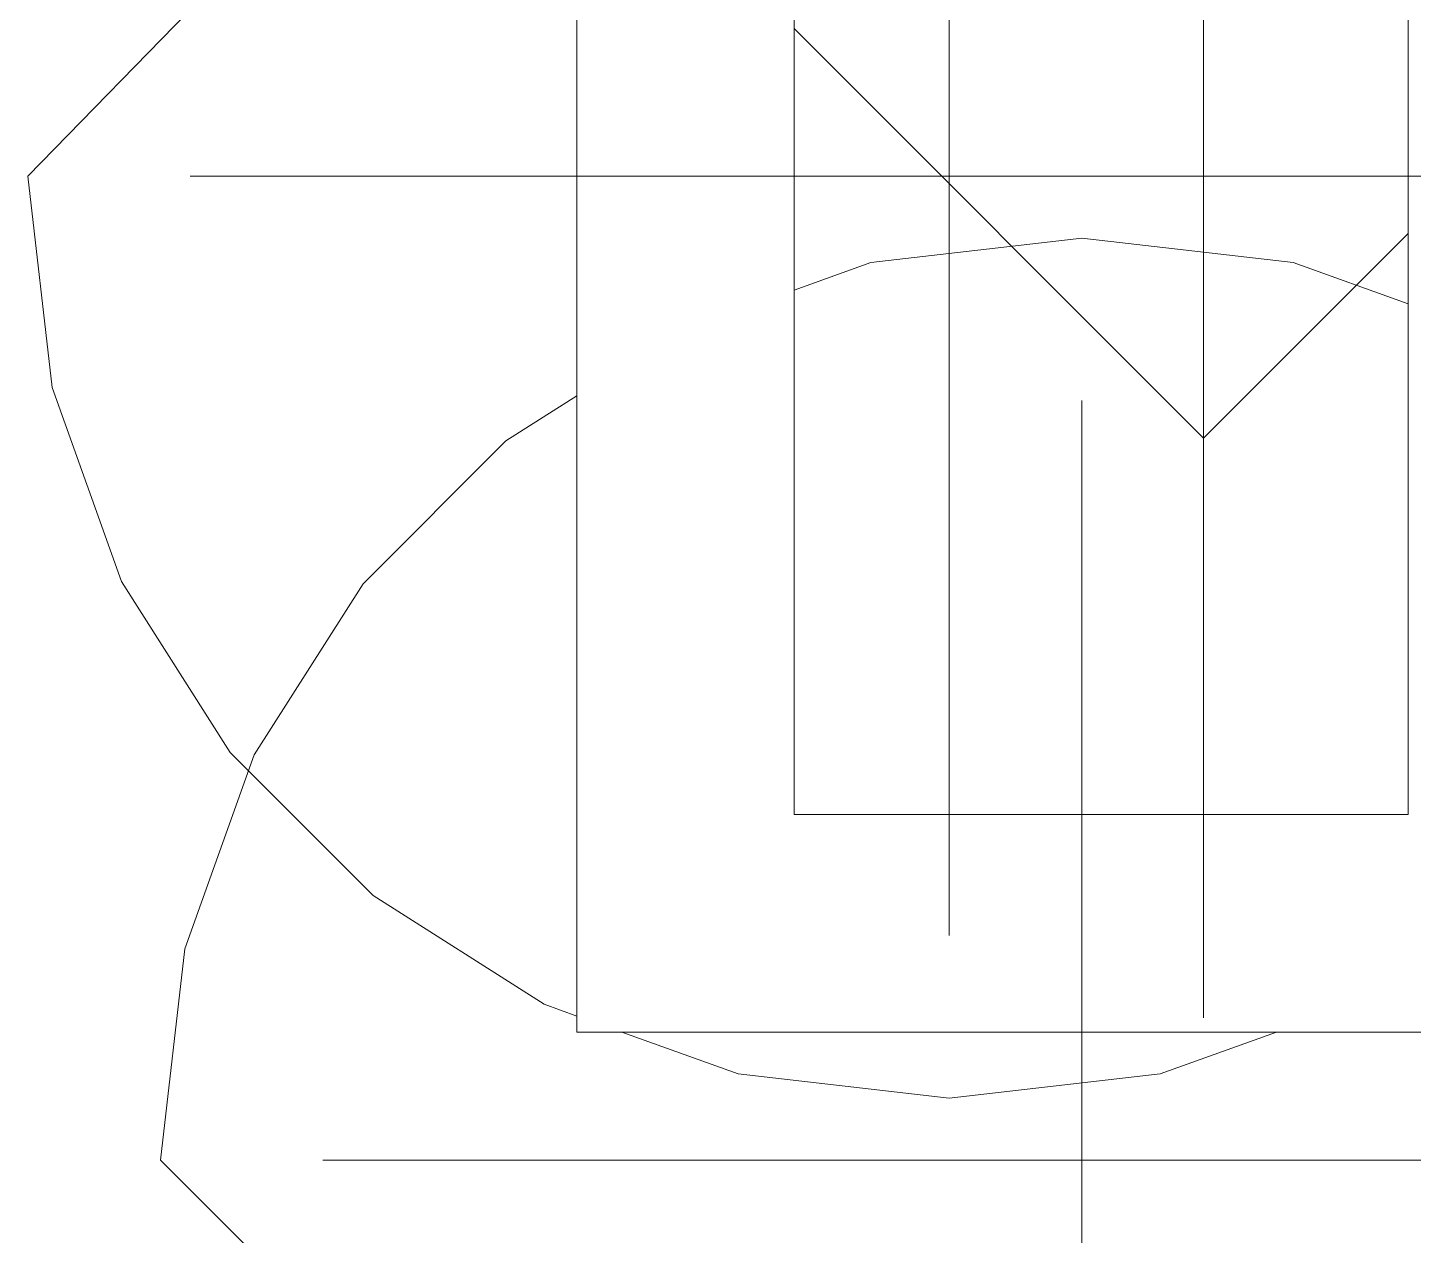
# Model space of a CAD drawing. Header units: inches. Extents: x -4010 to -1814, y 9846 to 12241.
# Drawn here: x -2927.71 to -2900.62, y 12093.37 to 12116.96 of the extents above; entities that cross this region are included whole.
import ezdxf

# ---------------------------------------------------------------- set-up
doc = ezdxf.new("R2010")
doc.units = ezdxf.units.IN
doc.header["$MEASUREMENT"] = 0
for name, color, linetype, lineweight in [('0-1', 7, 'Continuous', 5), ('0-2', 7, 'Continuous', 9), ('A-DETL-GENF-1', 253, 'Continuous', 9), ('A-WALL-1', 7, 'Continuous', 9)]:
    doc.layers.add(name, color=color, linetype=linetype, lineweight=lineweight)

# ---------------------------------------------------------------- blocks, each defined once
blk = doc.blocks.new('daphne 26070 - daphne 26070-V36-UNIT PLANS - 1ST FLOOR')
at = {"layer": 'A-DETL-GENF-1'}
for p, q in [((0, -0.66), (0, -1.999)), ((0, -4.014), (0, -1.445)), ((-8.001, -1.641), (0, -9.642)), ((0, -1.999), (0, -2.551)), ((0, -2.551), (0, -3.732)), ((0, -3.732), (0, -3.575)), ((0, -3.575), (0, -4.126)), ((0, -4.756), (0, -4.014)), ((0, -4.126), (0, -4.835)), ((0, -5.702), (0, -4.756)), ((0, -4.835), (0, -5.699)), ((3.999, -5.643), (0, -9.642)), ((0, -5.699), (0, -6.664)), ((0, -6.253), (0, -5.702)), ((0, -6.726), (0, -6.253)), ((0, -7.052), (0, -6.411)), ((0, -6.411), (0, -7.907)), ((0, -8.065), (0, -6.568)), ((0, -6.568), (0, -6.726)), ((0, -6.664), (0, -7.277)), ((0, -7.277), (0, -7.052)), ((0, -7.907), (0, -8.38)), ((0, -9.483), (0, -8.065)), ((0, -8.38), (0, -8.538)), ((0, -8.538), (0, -9.089)), ((0, -9.089), (0, -10.034)), ((0, -10.397), (0, -9.483)), ((0, -10.034), (0, -9.956)), ((0, -9.956), (0, -10.665)), ((0, -10.98), (0, -10.397)), ((0, -10.665), (0, -10.901)), ((0, -10.901), (0, -11.374)), ((0, -11.295), (0, -10.98)), ((0, -12.87), (0, -11.295)), ((0, -11.374), (0, -12.24)), ((0, -12.24), (0, -12.398)), ((0, -12.398), (0, -12.634)), ((0, -12.634), (0, -13.028)), ((0, -13.343), (0, -12.87)), ((0, -13.028), (0, -13.816)), ((0, -13.737), (0, -13.343)), ((0, -13.973), (0, -13.579)), ((0, -13.579), (0, -13.737)), ((0, -14.209), (0, -13.658)), ((0, -13.658), (0, -13.737)), ((0, -13.973), (0, -13.658)), ((0, -13.658), (0, -13.973)), ((0, -13.737), (0, -14.052)), ((0, -13.737), (0, -13.973)), ((0, -13.816), (0, -13.737)), ((0, -13.816), (0, -14.209)), ((0, -14.918), (0, -13.816)), ((0, -14.525), (0, -13.973)), ((0, -13.973), (0, -14.367)), ((0, -14.367), (0, -13.973)), ((0, -13.973), (0, -14.372)), ((0, -14.052), (0, -14.525)), ((0, -14.372), (0, -14.84)), ((0, -15.312), (0, -14.761)), ((0, -14.761), (0, -14.918)), ((0, -14.84), (0, -15.312)), ((0, -15.312), (0, -17.045)), ((0, -16.809), (0, -15.312)), ((0, -17.045), (0, -16.809)), ((0, -16.809), (0, -17.045)), ((0, -17.092), (0, -16.809)), ((0, -17.045), (0, -18.148)), ((0, -17.676), (0, -17.092)), ((0, -18.069), (0, -17.676)), ((0, -17.676), (0, -17.991)), ((0, -18.227), (0, -17.676)), ((0, -17.991), (0, -17.846)), ((0, -17.846), (0, -18.385)), ((0, -18.148), (0, -18.069)), ((0, -18.148), (0, -18.069)), ((0, -18.069), (0, -19.093)), ((0, -18.7), (0, -18.148)), ((0, -18.936), (0, -18.148)), ((0, -18.148), (0, -18.227)), ((0, -18.857), (0, -18.227)), ((0, -18.227), (0, -19.093)), ((0, -18.969), (0, -18.227)), ((0, -18.227), (0, -18.542)), ((0, -19.251), (0, -18.227)), ((0, -18.227), (0, -18.621)), ((0, -18.385), (0, -18.857)), ((0, -18.542), (0, -19.093)), ((0, -18.621), (0, -19.409)), ((0, -18.857), (0, -18.7)), ((0, -20.196), (0, -18.778)), ((0, -18.778), (0, -19.645)), ((0, -19.881), (0, -18.857)), ((0, -19.446), (0, -18.936)), ((0, -19.409), (0, -18.969)), ((0, -19.093), (0, -19.524)), ((0, -19.093), (0, -20.267)), ((0, -19.093), (0, -19.33)), ((0, -19.33), (0, -19.251)), ((0, -19.524), (0, -19.33)), ((0, -19.33), (0, -20.196)), ((0, -19.881), (0, -19.347)), ((0, -19.347), (0, -19.724)), ((0, -19.724), (0, -19.409)), ((0, -19.409), (0, -19.446)), ((0, -19.645), (0, -19.881)), ((0, -20.231), (0, -19.881)), ((0, -20.511), (0, -20.039)), ((0, -20.039), (0, -20.905)), ((0, -20.973), (0, -20.231)), ((0, -20.267), (0, -20.511)), ((0, -20.905), (0, -20.973))]:
    blk.add_line(p, q, dxfattribs=at)
blk = doc.blocks.new('switchgrass 26764 - switchgrass 26764-V38-UNIT PLANS - 1ST FLOOR')
at = {"layer": 'A-DETL-GENF-1'}
for p, q in [((-4.127, 17.537), (0, 18.013)), ((0, 18.013), (4.127, 17.537)), ((-6.397, 16.725), (-4.127, 17.537)), ((4.127, 17.537), (6.397, 16.725)), ((7.278, 16.41), (7.918, 16.181)), ((7.918, 16.181), (11.263, 14.053)), ((0, 14.405), (0, 14.839)), ((0, 14.839), (0, 14.458)), ((0, 14.458), (0, 13.454)), ((0, 13.828), (0, 14.405)), ((0, 10.265), (0, 14.289)), ((0, 14.289), (0, 13.936)), ((0, 13.936), (0, 13.61)), ((0, 13.378), (0, 13.828)), ((11.263, 14.053), (14.053, 11.263)), ((0, 13.61), (0, 13.295)), ((0, 13.454), (0, 12.037)), ((0, 12.844), (0, 13.378)), ((0, 13.295), (0, 12.976)), ((0, 12.976), (0, 11.829)), ((0, 12.667), (0, 12.957)), ((0, 12.957), (0, 12.8)), ((0, 12.246), (0, 12.844)), ((0, 12.8), (0, 12.372)), ((0, 10.496), (0, 12.667)), ((0, 12.372), (0, 11.733)), ((0, 11.501), (0, 12.351)), ((0, 12.351), (0, 12.043)), ((0, 11.603), (0, 12.246)), ((0, 12.043), (0, 11.232)), ((0, 12.037), (0, 10.417)), ((0, 11.829), (0, 11.54)), ((0, 11.654), (0, 11.799)), ((0, 11.799), (0, 10.933)), ((0, 11.733), (0, 10.947)), ((0, 9.048), (0, 11.654)), ((0, 10.348), (0, 11.631)), ((0, 11.631), (0, 11.52)), ((0, 10.933), (0, 11.603)), ((0, 11.54), (0, 10.978)), ((0, 11.52), (0, 11.214)), ((0, 10.527), (0, 11.501)), ((0, 11.232), (0, 10.088)), ((0, 11.214), (0, 10.758)), ((14.053, 11.263), (16.181, 7.918)), ((0, 10.978), (0, 10.483)), ((0, 10.947), (0, 10.076)), ((0, 10.758), (0, 10.197)), ((0, 9.507), (0, 10.527)), ((0, 7.456), (0, 10.496)), ((0, 10.483), (0, 8.324)), ((0, 10.417), (0, 8.805)), ((0, 9.308), (0, 10.348)), ((0, 9.868), (0, 10.265)), ((0, 10.206), (0, 10.221)), ((0, 10.221), (0, 10.153)), ((0, 8.491), (0, 10.206)), ((0, 10.197), (0, 9.575)), ((0, 10.153), (0, 9.631)), ((0, 10.088), (0, 8.78)), ((0, 10.076), (0, 9.181)), ((0, 9.488), (0, 9.868)), ((0, 9.631), (0, 9.193)), ((0, 9.575), (0, 8.936)), ((0, 8.519), (0, 9.507)), ((0, 8.414), (0, 9.488)), ((0, 8.493), (0, 9.308)), ((0, 9.193), (0, 9.145)), ((0, 9.181), (0, 8.324)), ((0, 9.145), (0, 8.98)), ((0, 8.324), (0, 9.048)), ((0, 8.98), (0, 8.084)), ((0, 8.936), (0, 8.324)), ((0, 8.805), (0, 7.41)), ((0, 8.78), (0, 7.479)), ((0, 7.639), (0, 8.519)), ((0, 7.888), (0, 8.493)), ((0, 7.298), (0, 8.491)), ((0, 8.185), (0, 8.469)), ((0, 8.469), (0, 8.464)), ((0, 8.464), (0, 6.519)), ((0, 8.324), (0, 8.414)), ((0, 8.324), (0, 7.166)), ((0, 5.443), (0, 8.185)), ((0, 8.084), (0, 7.456)), ((0, 7.476), (0, 7.888)), ((16.181, 7.918), (17.537, 4.127)), ((0, 6.947), (0, 7.639)), ((0, 4.415), (0, 7.6)), ((0, 7.6), (0, 7.525)), ((0, 7.525), (0, 7.312)), ((0, 7.479), (0, 6.354)), ((0, 7.166), (0, 7.476)), ((0, 7.41), (0, 6.442)), ((0, 7.312), (0, 6.981)), ((0, 6.531), (0, 7.298)), ((0, 6.981), (0, 6.55)), ((0, 6.519), (0, 6.947)), ((0, 6.55), (0, 6.038)), ((0, 6.098), (0, 6.531)), ((0, 6.442), (0, 4.415)), ((0, 6.354), (0, 5.574)), ((0, 5.858), (0, 6.098)), ((0, 6.038), (0, 5.465)), ((0, 5.764), (0, 5.863)), ((0, 5.863), (0, 5.858)), ((0, 5.639), (0, 5.764)), ((0, 5.217), (0, 5.639)), ((0, 5.574), (0, 4.37)), ((0, 5.465), (0, 4.85)), ((0, 5.284), (0, 5.443)), ((0, 4.831), (0, 5.284)), ((0, 5.093), (0, 5.217)), ((0, 4.995), (0, 5.093)), ((0, 5.002), (0, 5.012)), ((0, 5.012), (0, 5)), ((0, 4.97), (0, 5.002)), ((0, 5), (0, 4.995)), ((0, 4.907), (0, 4.97)), ((0, 4.807), (0, 4.907)), ((0, 4.85), (0, 4.831)), ((0, 4.66), (0, 4.807)), ((0, -3.367), (0, 4.66)), ((0, 4.37), (0, 3.547)), ((17.537, 4.127), (18.013, 0)), ((0, 3.547), (0, 2.873)), ((0, 2.873), (0, 2.332)), ((0, 2.332), (0, 1.901)), ((0, 1.901), (0, 1.086)), ((0, 1.086), (0, 0.615)), ((0, 0.654), (0, 0.666)), ((0, 0.666), (0, 0.666)), ((0, 0.666), (0, 0.651)), ((0, 0.631), (0, 0.654)), ((0, 0.651), (0, 0.362)), ((0, 0.598), (0, 0.631)), ((0, 0.615), (0, 0.354)), ((0, 0.556), (0, 0.598)), ((0, 0.507), (0, 0.556)), ((0, 0.354), (0, 0.507)), ((0, -1.375), (0, 0.362)), ((-10.088, 0), (-8.78, 0)), ((-8.519, 0), (-9.507, 0)), ((-8.78, 0), (-7.479, 0)), ((-7.639, 0), (-8.519, 0)), ((-8.464, 0), (-6.519, 0)), ((-6.947, 0), (-7.639, 0)), ((-7.479, 0), (-6.354, 0)), ((-6.519, 0), (-6.947, 0)), ((-6.354, 0), (-5.574, 0)), ((-5.574, 0), (-4.37, 0)), ((-4.37, 0), (-3.547, 0)), ((-3.547, 0), (-2.873, 0)), ((-0.654, 0), (-0.666, 0)), ((-0.666, 0), (-0.666, 0)), ((-0.666, 0), (-0.651, 0)), ((-0.631, 0), (-0.654, 0)), ((-0.651, 0), (-0.362, 0)), ((-0.598, 0), (-0.631, 0)), ((-0.556, 0), (-0.598, 0)), ((-0.507, 0), (-0.556, 0)), ((-0.354, 0), (-0.507, 0)), ((1.375, 0), (-0.362, 0)), ((-9.048, 0), (-11.654, 0)), ((-7.456, 0), (-10.496, 0)), ((-10.483, 0), (-8.324, 0)), ((-10.417, 0), (-8.805, 0)), ((-8.491, 0), (-10.206, 0)), ((-9.575, 0), (-8.936, 0)), ((-8.414, 0), (-9.488, 0)), ((-8.493, 0), (-9.308, 0)), ((-9.181, 0), (-8.324, 0)), ((-9.145, 0), (-8.98, 0)), ((-8.324, 0), (-9.048, 0)), ((-8.98, 0), (-8.084, 0)), ((-8.936, 0), (-8.324, 0)), ((-8.805, 0), (-7.41, 0)), ((-7.888, 0), (-8.493, 0)), ((-7.298, 0), (-8.491, 0)), ((-8.185, 0), (-8.469, 0)), ((-8.469, 0), (-8.464, 0)), ((-8.324, 0), (-8.414, 0)), ((-8.324, 0), (-7.166, 0)), ((-5.443, 0), (-8.185, 0)), ((-8.084, 0), (-7.456, 0)), ((-7.476, 0), (-7.888, 0)), ((-4.415, 0), (-7.6, 0)), ((-7.6, 0), (-7.525, 0)), ((-7.525, 0), (-7.312, 0)), ((-7.166, 0), (-7.476, 0)), ((-7.41, 0), (-6.442, 0)), ((-7.312, 0), (-6.981, 0)), ((-6.531, 0), (-7.298, 0)), ((-6.981, 0), (-6.55, 0)), ((-6.55, 0), (-6.038, 0)), ((-6.098, 0), (-6.531, 0)), ((-6.442, 0), (-4.415, 0)), ((-5.858, 0), (-6.098, 0)), ((-6.038, 0), (-5.465, 0)), ((-5.764, 0), (-5.863, 0)), ((-5.863, 0), (-5.858, 0)), ((-5.639, 0), (-5.764, 0)), ((-5.217, 0), (-5.639, 0)), ((-5.465, 0), (-4.85, 0)), ((-5.284, 0), (-5.443, 0)), ((-4.831, 0), (-5.284, 0)), ((-5.093, 0), (-5.217, 0)), ((-4.995, 0), (-5.093, 0)), ((-5.002, 0), (-5.012, 0)), ((-5.012, 0), (-5, 0)), ((-4.97, 0), (-5.002, 0)), ((-5, 0), (-4.995, 0)), ((-4.907, 0), (-4.97, 0)), ((-4.807, 0), (-4.907, 0)), ((-4.85, 0), (-4.831, 0)), ((-4.66, 0), (-4.807, 0)), ((3.028, 0), (-4.66, 0)), ((-2.873, 0), (-2.332, 0)), ((-2.332, 0), (-1.901, 0)), ((-1.901, 0), (-1.086, 0)), ((-1.086, 0), (-0.615, 0)), ((-0.615, 0), (-0.354, 0)), ((1.375, 0), (1.427, 0)), ((1.427, 0), (1.494, 0)), ((1.494, 0), (1.57, 0)), ((1.57, 0), (1.648, 0)), ((1.648, 0), (1.718, 0)), ((1.718, 0), (1.775, 0)), ((1.775, 0), (1.81, 0)), ((1.81, 0), (3.113, 0)), ((3.113, 0), (3.692, 0)), ((3.547, 0), (3.257, 0)), ((3.257, 0), (3.547, 0)), ((4.883, 0), (3.547, 0)), ((3.547, 0), (3.606, 0)), ((3.606, 0), (3.694, 0)), ((3.937, 0), (3.667, 0)), ((3.692, 0), (5.574, 0)), ((3.694, 0), (3.799, 0)), ((3.799, 0), (3.907, 0)), ((3.907, 0), (4.006, 0)), ((4.524, 0), (3.937, 0)), ((4.006, 0), (4.083, 0)), ((4.083, 0), (4.126, 0)), ((4.126, 0), (4.345, 0)), ((4.309, 0), (4.282, 0)), ((4.282, 0), (4.335, 0)), ((4.737, 0), (4.309, 0)), ((4.335, 0), (4.886, 0)), ((4.345, 0), (4.936, 0)), ((5.517, 0), (4.524, 0)), ((5.51, 0), (4.737, 0)), ((4.995, 0), (4.883, 0)), ((4.886, 0), (4.995, 0)), ((4.936, 0), (5.803, 0)), ((7.89, 0), (5.429, 0)), ((5.429, 0), (6.539, 0)), ((5.574, 0), (5.51, 0)), ((7.014, 0), (5.517, 0)), ((5.803, 0), (6.846, 0)), ((6.442, 0), (6.153, 0)), ((6.153, 0), (7.532, 0)), ((7.021, 0), (6.442, 0)), ((6.539, 0), (7.573, 0)), ((6.846, 0), (7.969, 0)), ((10.28, 0), (7.014, 0)), ((7.136, 0), (7.021, 0)), ((7.461, 0), (7.136, 0)), ((7.807, 0), (7.228, 0)), ((7.228, 0), (7.535, 0)), ((8.759, 0), (7.456, 0)), ((7.456, 0), (11.943, 0)), ((7.967, 0), (7.461, 0)), ((7.532, 0), (9.787, 0)), ((7.535, 0), (8.377, 0)), ((7.573, 0), (8.568, 0)), ((9.627, 0), (7.807, 0)), ((8.759, 0), (7.89, 0)), ((8.625, 0), (7.967, 0)), ((7.969, 0), (9.073, 0)), ((8.571, 0), (8.179, 0)), ((8.179, 0), (9.048, 0)), ((8.374, 0), (8.37, 0)), ((8.37, 0), (8.667, 0)), ((8.547, 0), (8.374, 0)), ((8.377, 0), (10.254, 0)), ((8.821, 0), (8.547, 0)), ((8.568, 0), (9.561, 0)), ((9.065, 0), (8.571, 0)), ((10.28, 0), (8.625, 0)), ((8.667, 0), (9.171, 0)), ((10.93, 0), (8.759, 0)), ((8.805, 0), (8.759, 0)), ((8.857, 0), (8.805, 0)), ((9.158, 0), (8.821, 0)), ((8.912, 0), (8.857, 0)), ((9.559, 0), (8.903, 0)), ((8.903, 0), (9.627, 0)), ((8.964, 0), (8.912, 0)), ((9.007, 0), (8.964, 0)), ((9.037, 0), (9.007, 0)), ((9.048, 0), (9.037, 0)), ((10.197, 0), (9.065, 0)), ((9.073, 0), (10.061, 0)), ((9.516, 0), (9.158, 0)), ((9.171, 0), (10.978, 0)), ((11.075, 0), (9.338, 0)), ((9.338, 0), (9.366, 0)), ((9.366, 0), (10.422, 0)), ((9.856, 0), (9.516, 0)), ((10.121, 0), (9.559, 0)), ((9.561, 0), (10.586, 0)), ((12.957, 0), (9.772, 0)), ((9.772, 0), (9.832, 0)), ((9.787, 0), (10.793, 0)), ((9.832, 0), (11.109, 0)), ((10.139, 0), (9.856, 0)), ((10.061, 0), (10.351, 0)), ((10.617, 0), (10.121, 0)), ((10.323, 0), (10.139, 0)), ((11.254, 0), (10.197, 0)), ((10.254, 0), (10.583, 0)), ((11.22, 0), (10.28, 0)), ((10.493, 0), (10.28, 0)), ((10.681, 0), (10.323, 0)), ((10.351, 0), (10.604, 0)), ((10.422, 0), (10.681, 0)), ((10.583, 0), (10.493, 0)), ((10.586, 0), (11.68, 0)), ((10.604, 0), (11.257, 0)), ((11.53, 0), (10.617, 0)), ((10.785, 0), (10.641, 0)), ((10.641, 0), (11.262, 0)), ((11.402, 0), (10.785, 0)), ((10.793, 0), (11.806, 0)), ((10.981, 0), (10.93, 0)), ((10.978, 0), (11.364, 0)), ((11.33, 0), (10.981, 0)), ((13.391, 0), (11.075, 0)), ((12.665, 0), (11.079, 0)), ((11.079, 0), (12.957, 0)), ((11.109, 0), (11.364, 0)), ((11.364, 0), (11.22, 0)), ((11.654, 0), (11.254, 0)), ((11.257, 0), (12.146, 0)), ((11.262, 0), (11.811, 0)), ((11.364, 0), (11.33, 0)), ((12.047, 0), (11.402, 0)), ((12.002, 0), (11.53, 0)), ((11.683, 0), (11.654, 0)), ((11.68, 0), (12.879, 0)), ((11.724, 0), (11.683, 0)), ((11.773, 0), (11.724, 0)), ((11.824, 0), (11.773, 0)), ((11.806, 0), (12.891, 0)), ((11.811, 0), (12.286, 0)), ((11.873, 0), (11.824, 0)), ((11.914, 0), (11.873, 0)), ((11.943, 0), (11.914, 0)), ((13.681, 0), (11.943, 0)), ((11.943, 0), (12.665, 0)), ((12.523, 0), (12.002, 0)), ((13.91, 0), (12.047, 0)), ((12.146, 0), (13.989, 0)), ((18.013, 0), (12.159, -6.005)), ((12.286, 0), (12.683, 0)), ((12.545, 0), (12.523, 0)), ((12.874, 0), (12.545, 0)), ((12.683, 0), (13.001, 0)), ((12.879, 0), (12.874, 0)), ((12.891, 0), (14.115, 0)), ((13.001, 0), (13.238, 0)), ((13.238, 0), (13.391, 0)), ((13.75, 0), (13.681, 0)), ((13.83, 0), (13.75, 0)), ((13.912, 0), (13.83, 0)), ((14.423, 0), (13.91, 0)), ((13.99, 0), (13.912, 0)), ((13.989, 0), (14.619, 0)), ((14.054, 0), (13.99, 0)), ((14.099, 0), (14.054, 0)), ((14.115, 0), (14.099, 0)), ((14.839, 0), (14.423, 0)), ((14.619, 0), (14.839, 0)), ((0, -1.375), (0, -1.427)), ((0, -1.427), (0, -1.494)), ((0, -1.494), (0, -1.57)), ((0, -1.57), (0, -1.648)), ((0, -1.648), (0, -1.718)), ((0, -1.718), (0, -1.775)), ((0, -1.775), (0, -1.81)), ((0, -1.81), (0, -3.113))]:
    blk.add_line(p, q, dxfattribs=at)
blk = doc.blocks.new('switchgrass 26764 - switchgrass 26764-V39-UNIT PLANS - 1ST FLOOR')
at = {"layer": 'A-DETL-GENF-1'}
for p, q in [((-4.127, 17.537), (0, 18.013)), ((0, 18.013), (4.127, 17.537)), ((-5.625, 17.001), (-4.127, 17.537)), ((4.127, 17.537), (6.375, 16.733)), ((-11.263, 14.053), (-9.875, 14.936)), ((0, 14.405), (0, 14.839)), ((0, 14.839), (0, 14.458)), ((0, 14.458), (0, 13.454)), ((0, 13.828), (0, 14.405)), ((0, 10.265), (0, 14.289)), ((0, 14.289), (0, 13.936)), ((-14.053, 11.263), (-11.263, 14.053)), ((0, 13.936), (0, 13.61)), ((0, 13.378), (0, 13.828)), ((0, 13.61), (0, 13.295)), ((0, 13.454), (0, 12.037)), ((0, 12.844), (0, 13.378)), ((0, 13.295), (0, 12.976)), ((0, 12.976), (0, 11.829)), ((0, 12.667), (0, 12.957)), ((0, 12.957), (0, 12.8)), ((0, 12.246), (0, 12.844)), ((0, 12.8), (0, 12.372)), ((0, 10.496), (0, 12.667)), ((0, 12.372), (0, 11.733)), ((0, 11.501), (0, 12.351)), ((0, 12.351), (0, 12.043)), ((0, 11.603), (0, 12.246)), ((0, 12.043), (0, 11.232)), ((0, 12.037), (0, 10.417)), ((0, 11.829), (0, 11.54)), ((0, 11.654), (0, 11.799)), ((0, 11.799), (0, 10.933)), ((0, 11.733), (0, 10.947)), ((0, 9.048), (0, 11.654)), ((0, 10.348), (0, 11.631)), ((0, 11.631), (0, 11.52)), ((0, 10.933), (0, 11.603)), ((0, 11.54), (0, 10.978)), ((0, 11.52), (0, 11.214)), ((0, 10.527), (0, 11.501)), ((-16.181, 7.918), (-14.053, 11.263)), ((0, 11.232), (0, 10.088)), ((0, 11.214), (0, 10.758)), ((0, 10.978), (0, 10.483)), ((0, 10.947), (0, 10.076)), ((0, 10.758), (0, 10.197)), ((0, 9.507), (0, 10.527)), ((0, 7.456), (0, 10.496)), ((0, 10.483), (0, 8.324)), ((0, 10.417), (0, 8.805)), ((0, 9.308), (0, 10.348)), ((0, 9.868), (0, 10.265)), ((0, 10.206), (0, 10.221)), ((0, 10.221), (0, 10.153)), ((0, 8.491), (0, 10.206)), ((0, 10.197), (0, 9.575)), ((0, 10.153), (0, 9.631)), ((0, 10.088), (0, 8.78)), ((0, 10.076), (0, 9.181)), ((0, 9.488), (0, 9.868)), ((0, 9.631), (0, 9.193)), ((0, 9.575), (0, 8.936)), ((0, 8.519), (0, 9.507)), ((0, 8.414), (0, 9.488)), ((0, 8.493), (0, 9.308)), ((0, 9.193), (0, 9.145)), ((0, 9.181), (0, 8.324)), ((0, 9.145), (0, 8.98)), ((0, 8.324), (0, 9.048)), ((0, 8.98), (0, 8.084)), ((0, 8.936), (0, 8.324)), ((0, 8.805), (0, 7.41)), ((0, 8.78), (0, 7.479)), ((0, 7.639), (0, 8.519)), ((0, 7.888), (0, 8.493)), ((0, 7.298), (0, 8.491)), ((0, 8.185), (0, 8.469)), ((0, 8.469), (0, 8.464)), ((0, 8.464), (0, 6.519)), ((0, 8.324), (0, 8.414)), ((0, 8.324), (0, 7.166)), ((0, 5.443), (0, 8.185)), ((-17.537, 4.127), (-16.181, 7.918)), ((0, 8.084), (0, 7.456)), ((0, 7.476), (0, 7.888)), ((0, 6.947), (0, 7.639)), ((0, 4.415), (0, 7.6)), ((0, 7.6), (0, 7.525)), ((0, 7.525), (0, 7.312)), ((0, 7.479), (0, 6.354)), ((0, 7.166), (0, 7.476)), ((0, 7.41), (0, 6.442)), ((0, 7.312), (0, 6.981)), ((0, 6.531), (0, 7.298)), ((0, 6.981), (0, 6.55)), ((0, 6.519), (0, 6.947)), ((0, 6.55), (0, 6.038)), ((0, 6.098), (0, 6.531)), ((0, 6.442), (0, 4.415)), ((0, 6.354), (0, 5.574)), ((0, 5.858), (0, 6.098)), ((0, 6.038), (0, 5.465)), ((0, 5.764), (0, 5.863)), ((0, 5.863), (0, 5.858)), ((0, 5.639), (0, 5.764)), ((0, 5.217), (0, 5.639)), ((0, 5.574), (0, 4.37)), ((0, 5.465), (0, 4.85)), ((0, 5.284), (0, 5.443)), ((0, 4.831), (0, 5.284)), ((0, 5.093), (0, 5.217)), ((0, 4.995), (0, 5.093)), ((0, 5), (0, 4.995)), ((0, 4.85), (0, 4.831)), ((0, 4.37), (0, 3.547)), ((-18.013, 0), (-17.537, 4.127)), ((0, 3.547), (0, 2.873)), ((0, 2.873), (0, 2.332)), ((0, -3.367), (0, 2.5)), ((0, 2.332), (0, 1.901)), ((0, 1.901), (0, 1.086)), ((0, 1.086), (0, 0.615)), ((0, 0.654), (0, 0.666)), ((0, 0.666), (0, 0.666)), ((0, 0.666), (0, 0.651)), ((0, 0.631), (0, 0.654)), ((0, 0.651), (0, 0.362)), ((0, 0.598), (0, 0.631)), ((0, 0.615), (0, 0.354)), ((0, 0.556), (0, 0.598)), ((0, 0.507), (0, 0.556)), ((0, 0.354), (0, 0.507)), ((0, -1.375), (0, 0.362)), ((-18.013, 0), (-12.863, -5.15)), ((-11.501, 0), (-12.351, 0)), ((-12.351, 0), (-12.043, 0)), ((-12.043, 0), (-11.232, 0)), ((-10.527, 0), (-11.501, 0)), ((-11.232, 0), (-10.088, 0)), ((-9.507, 0), (-10.527, 0)), ((-10.088, 0), (-8.78, 0)), ((-8.519, 0), (-9.507, 0)), ((-8.78, 0), (-7.479, 0)), ((-7.639, 0), (-8.519, 0)), ((-8.464, 0), (-6.519, 0)), ((-6.947, 0), (-7.639, 0)), ((-7.479, 0), (-6.354, 0)), ((-6.519, 0), (-6.947, 0)), ((-6.354, 0), (-5.574, 0)), ((-5.574, 0), (-4.37, 0)), ((-4.37, 0), (-3.547, 0)), ((-3.547, 0), (-2.873, 0)), ((-0.654, 0), (-0.666, 0)), ((-0.666, 0), (-0.666, 0)), ((-0.666, 0), (-0.651, 0)), ((-0.631, 0), (-0.654, 0)), ((-0.651, 0), (-0.362, 0)), ((-0.598, 0), (-0.631, 0)), ((-0.556, 0), (-0.598, 0)), ((-0.507, 0), (-0.556, 0)), ((-0.354, 0), (-0.507, 0)), ((1.375, 0), (-0.362, 0)), ((-14.405, 0), (-14.839, 0)), ((-14.839, 0), (-14.458, 0)), ((-14.458, 0), (-13.454, 0)), ((-13.828, 0), (-14.405, 0)), ((-10.265, 0), (-14.289, 0)), ((-14.289, 0), (-13.936, 0)), ((-13.936, 0), (-13.61, 0)), ((-13.378, 0), (-13.828, 0)), ((-13.61, 0), (-13.295, 0)), ((-13.454, 0), (-12.037, 0)), ((-12.844, 0), (-13.378, 0)), ((-13.295, 0), (-12.976, 0)), ((-12.976, 0), (-11.829, 0)), ((-12.667, 0), (-12.957, 0)), ((-12.957, 0), (-12.8, 0)), ((-12.246, 0), (-12.844, 0)), ((-12.8, 0), (-12.372, 0)), ((-10.496, 0), (-12.667, 0)), ((-12.372, 0), (-11.733, 0)), ((-11.603, 0), (-12.246, 0)), ((-12.037, 0), (-10.417, 0)), ((-11.829, 0), (-11.54, 0)), ((-11.654, 0), (-11.799, 0)), ((-11.799, 0), (-10.933, 0)), ((-11.733, 0), (-10.947, 0)), ((-9.048, 0), (-11.654, 0)), ((-10.348, 0), (-11.631, 0)), ((-11.631, 0), (-11.52, 0)), ((-10.933, 0), (-11.603, 0)), ((-11.54, 0), (-10.978, 0)), ((-11.52, 0), (-11.214, 0)), ((-11.214, 0), (-10.758, 0)), ((-10.978, 0), (-10.483, 0)), ((-10.947, 0), (-10.076, 0)), ((-10.758, 0), (-10.197, 0)), ((-7.456, 0), (-10.496, 0)), ((-10.483, 0), (-8.324, 0)), ((-10.417, 0), (-8.805, 0)), ((-9.308, 0), (-10.348, 0)), ((-9.868, 0), (-10.265, 0)), ((-10.206, 0), (-10.221, 0)), ((-10.221, 0), (-10.153, 0)), ((-8.491, 0), (-10.206, 0)), ((-10.197, 0), (-9.575, 0)), ((-10.153, 0), (-9.631, 0)), ((-10.076, 0), (-9.181, 0)), ((-9.488, 0), (-9.868, 0)), ((-9.631, 0), (-9.193, 0)), ((-9.575, 0), (-8.936, 0)), ((-8.414, 0), (-9.488, 0)), ((-8.493, 0), (-9.308, 0)), ((-9.193, 0), (-9.145, 0)), ((-9.181, 0), (-8.324, 0)), ((-9.145, 0), (-8.98, 0)), ((-8.324, 0), (-9.048, 0)), ((-8.98, 0), (-8.084, 0)), ((-8.936, 0), (-8.324, 0)), ((-8.805, 0), (-7.41, 0)), ((-7.888, 0), (-8.493, 0)), ((-7.298, 0), (-8.491, 0)), ((-8.185, 0), (-8.469, 0)), ((-8.469, 0), (-8.464, 0)), ((-8.324, 0), (-8.414, 0)), ((-8.324, 0), (-7.166, 0)), ((-5.443, 0), (-8.185, 0)), ((-8.084, 0), (-7.456, 0)), ((-7.476, 0), (-7.888, 0)), ((-4.415, 0), (-7.6, 0)), ((-7.6, 0), (-7.525, 0)), ((-7.525, 0), (-7.312, 0)), ((-7.166, 0), (-7.476, 0)), ((-7.41, 0), (-6.442, 0)), ((-7.312, 0), (-6.981, 0)), ((-6.531, 0), (-7.298, 0)), ((-6.981, 0), (-6.55, 0)), ((-6.55, 0), (-6.038, 0)), ((-6.098, 0), (-6.531, 0)), ((-6.442, 0), (-4.415, 0)), ((-5.858, 0), (-6.098, 0)), ((-6.038, 0), (-5.465, 0)), ((-5.764, 0), (-5.863, 0)), ((-5.863, 0), (-5.858, 0)), ((-5.639, 0), (-5.764, 0)), ((-5.217, 0), (-5.639, 0)), ((-5.465, 0), (-4.85, 0)), ((-5.284, 0), (-5.443, 0)), ((-4.831, 0), (-5.284, 0)), ((-5.093, 0), (-5.217, 0)), ((-4.995, 0), (-5.093, 0)), ((-5.002, 0), (-5.012, 0)), ((-5.012, 0), (-5, 0)), ((-4.97, 0), (-5.002, 0)), ((-5, 0), (-4.995, 0)), ((-4.907, 0), (-4.97, 0)), ((-4.807, 0), (-4.907, 0)), ((-4.85, 0), (-4.831, 0)), ((-4.66, 0), (-4.807, 0)), ((3.367, 0), (-4.66, 0)), ((-2.873, 0), (-2.332, 0)), ((-2.332, 0), (-1.901, 0)), ((-1.901, 0), (-1.086, 0)), ((-1.086, 0), (-0.615, 0)), ((-0.615, 0), (-0.354, 0)), ((1.375, 0), (1.427, 0)), ((1.427, 0), (1.494, 0)), ((1.494, 0), (1.57, 0)), ((1.57, 0), (1.648, 0)), ((1.648, 0), (1.718, 0)), ((1.718, 0), (1.775, 0)), ((1.775, 0), (1.81, 0)), ((1.81, 0), (3.113, 0)), ((3.113, 0), (3.692, 0)), ((3.547, 0), (3.257, 0)), ((3.257, 0), (3.547, 0)), ((3.484, 0), (3.367, 0)), ((3.564, 0), (3.484, 0)), ((4.883, 0), (3.547, 0)), ((3.547, 0), (3.606, 0)), ((3.615, 0), (3.564, 0)), ((3.606, 0), (3.694, 0)), ((3.641, 0), (3.615, 0)), ((3.937, 0), (3.641, 0)), ((3.692, 0), (5.574, 0)), ((3.694, 0), (3.799, 0)), ((3.799, 0), (3.907, 0)), ((3.907, 0), (4.006, 0)), ((4.524, 0), (3.937, 0)), ((4.006, 0), (4.083, 0)), ((4.083, 0), (4.126, 0)), ((4.126, 0), (4.345, 0)), ((4.309, 0), (4.282, 0)), ((4.282, 0), (4.335, 0)), ((4.737, 0), (4.309, 0)), ((4.335, 0), (4.886, 0)), ((4.345, 0), (4.936, 0)), ((5.517, 0), (4.524, 0)), ((5.51, 0), (4.737, 0)), ((4.995, 0), (4.883, 0)), ((4.886, 0), (4.995, 0)), ((4.936, 0), (5.803, 0)), ((7.89, 0), (5.429, 0)), ((5.429, 0), (6.539, 0)), ((5.574, 0), (5.51, 0)), ((7.014, 0), (5.517, 0)), ((5.803, 0), (6.846, 0)), ((6.442, 0), (6.153, 0)), ((6.153, 0), (7.532, 0)), ((7.021, 0), (6.442, 0)), ((0, -1.375), (0, -1.427)), ((0, -1.427), (0, -1.494))]:
    blk.add_line(p, q, dxfattribs=at)
blk = doc.blocks.new('CTR - 1st Phase - Shell_rvt-1-UNIT PLANS - 1ST FLOOR')
at = {"layer": 'A-WALL-1'}
for p, q in [((-2916.974, 12097.339), (-2916.974, 12159.589)), ((-2912.724, 12155.339), (-2912.724, 12101.589)), ((-2900.724, 12101.589), (-2900.724, 12155.339)), ((-2912.724, 12101.589), (-2900.724, 12101.589)), ((-2916.974, 12097.339), (-2912.724, 12097.339)), ((-2900.724, 12097.339), (-2912.724, 12097.339)), ((-2900.724, 12097.339), (-2896.474, 12097.339))]:
    blk.add_line(p, q, dxfattribs=at)
at = {"layer": '0-2'}
for name, p in [('daphne 26070 - daphne 26070-V36-UNIT PLANS - 1ST FLOOR', (-2904.723, 12118.589)), ('switchgrass 26764 - switchgrass 26764-V39-UNIT PLANS - 1ST FLOOR', (-2907.099, 12094.839))]:
    blk.add_blockref(name, p, dxfattribs=at)
at = {"layer": '0-2', "rotation": 180}
blk.add_blockref('switchgrass 26764 - switchgrass 26764-V38-UNIT PLANS - 1ST FLOOR', (-2909.696, 12114.064), dxfattribs=at)

msp = doc.modelspace()

# ---------------------------------------------------------------- block references
at = {"layer": '0-1'}
msp.add_blockref('CTR - 1st Phase - Shell_rvt-1-UNIT PLANS - 1ST FLOOR', (0, 0), dxfattribs=at)

doc.saveas('drawing.dxf')
